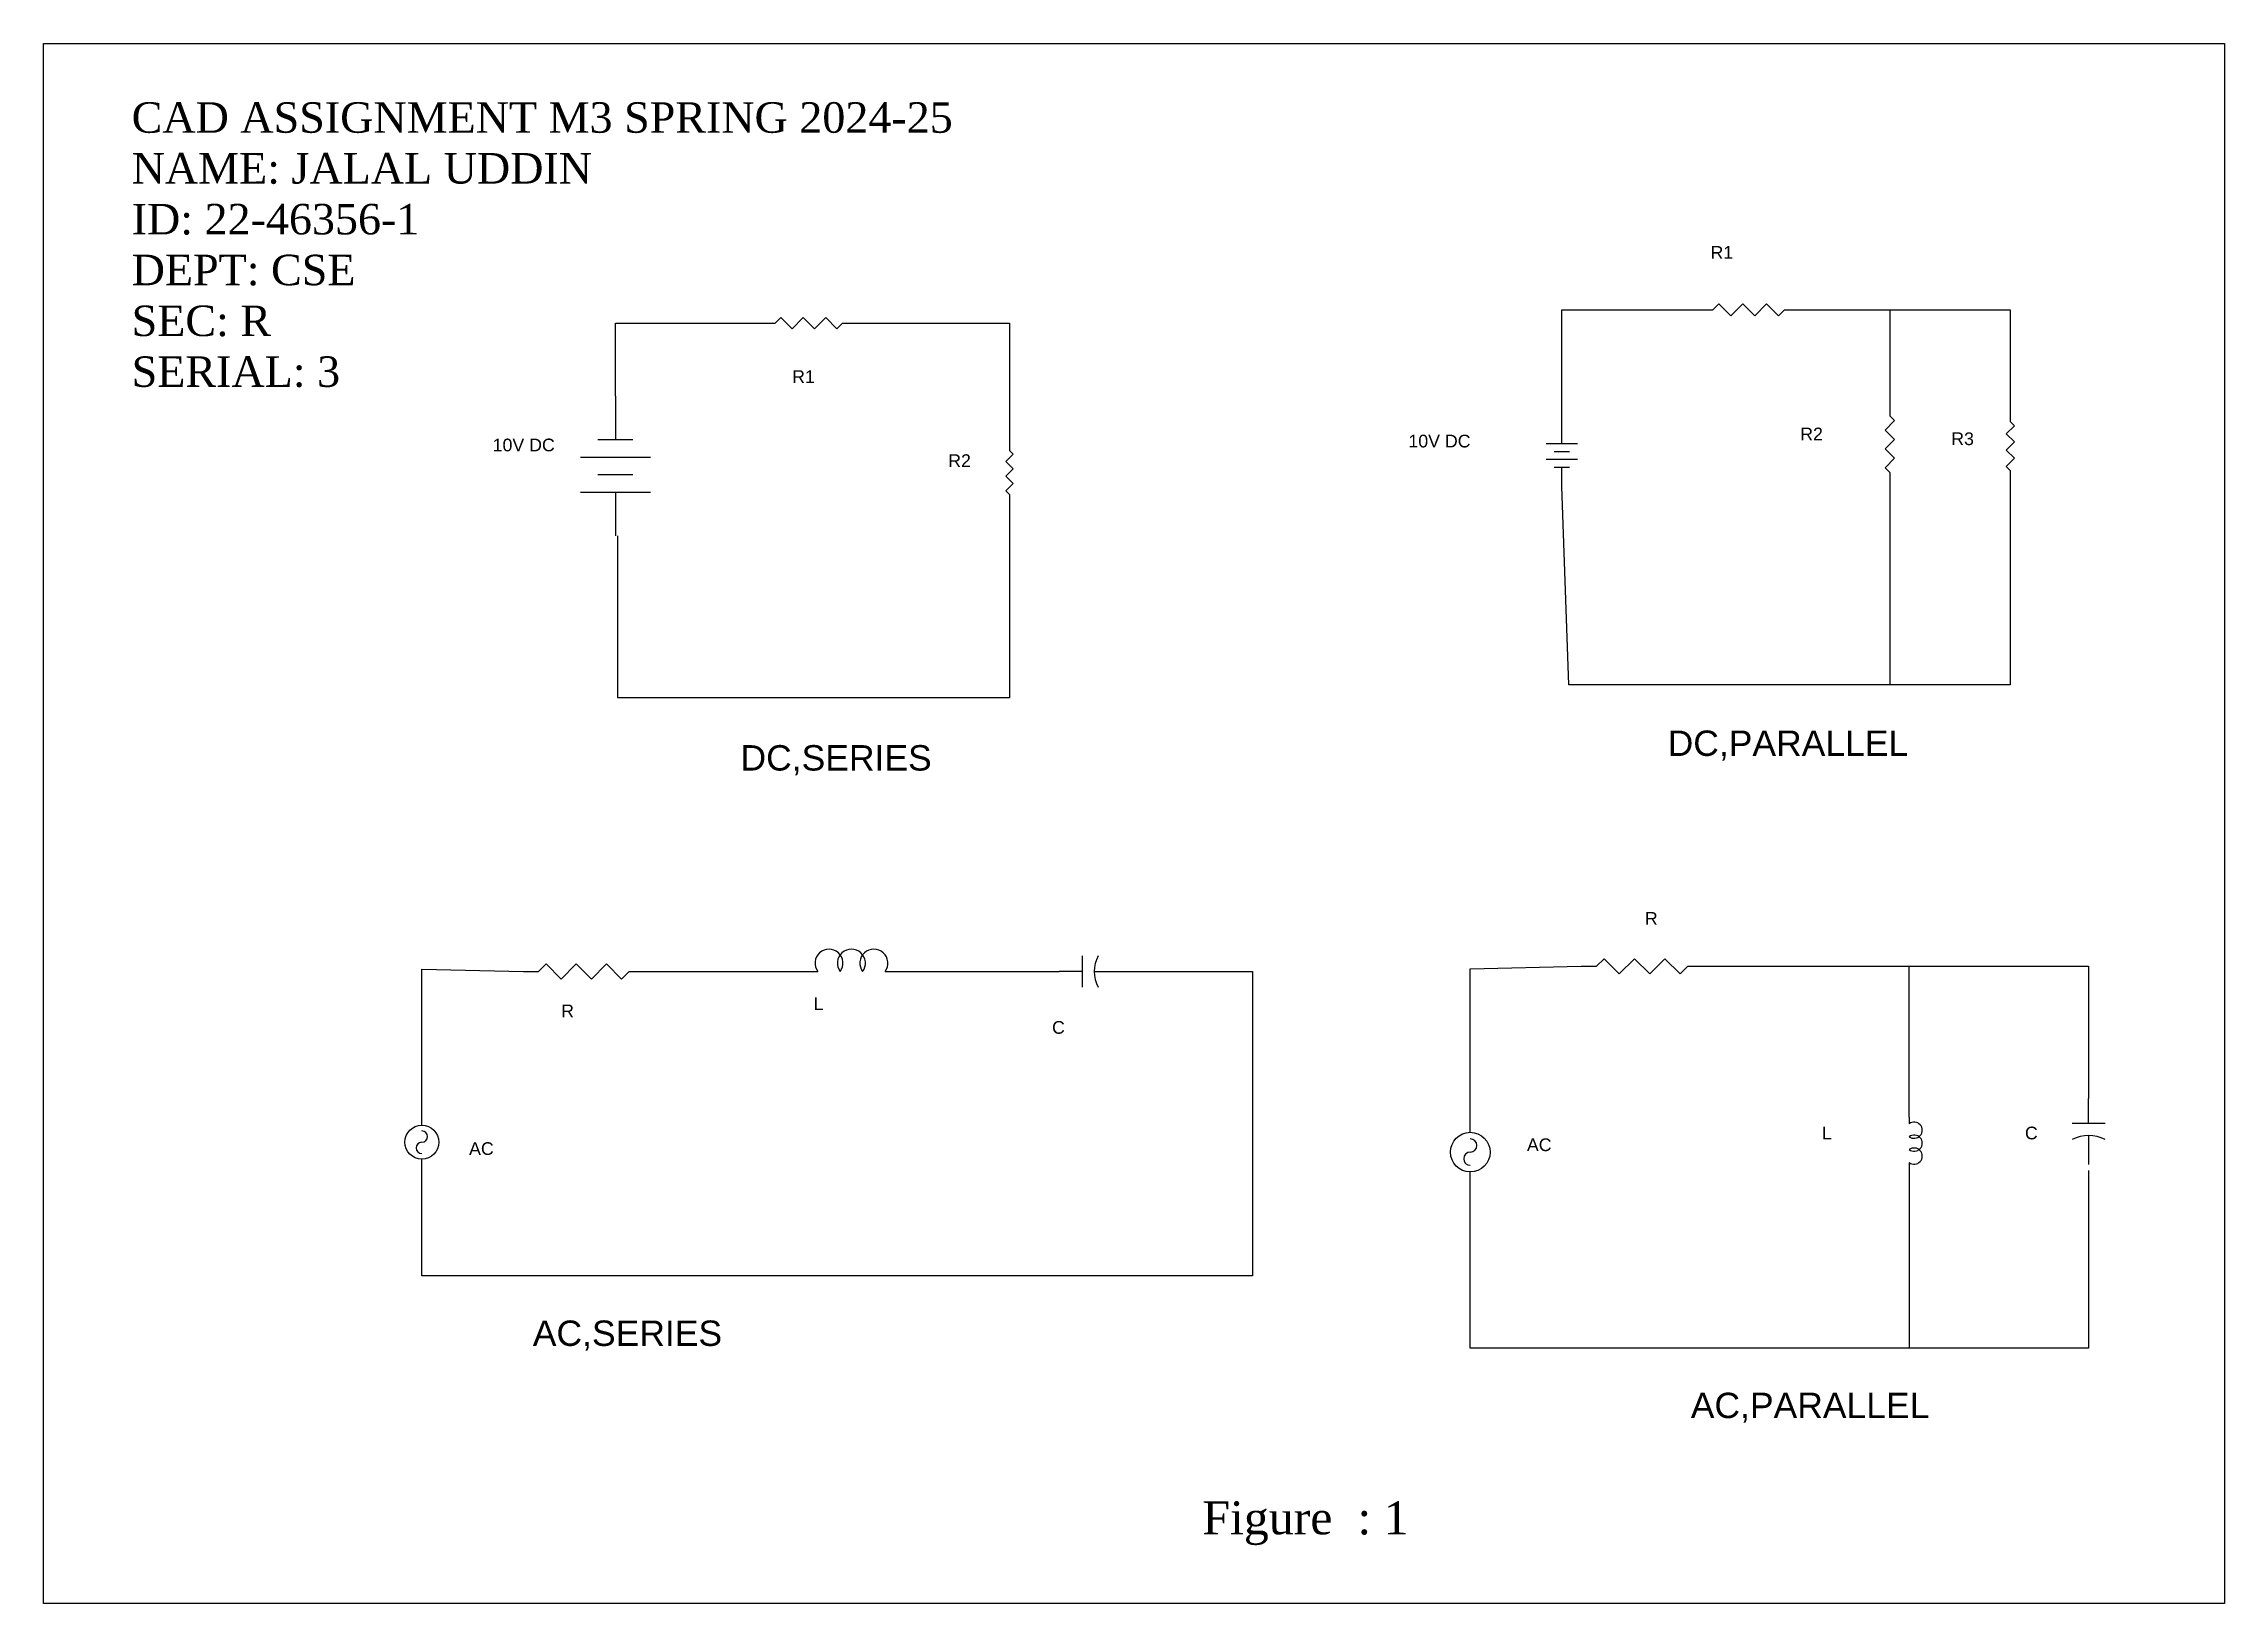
# Model space of a CAD drawing. Header units: inches. Extents: x 10.7 to 96.5, y 23.6 to 85.
import ezdxf

# ---------------------------------------------------------------- set-up
doc = ezdxf.new("R2010")
doc.units = ezdxf.units.IN
doc.header["$MEASUREMENT"] = 0
doc.styles.get("Standard").update_dxf_attribs({"font": 'Arial.ttf'})

# ---------------------------------------------------------------- blocks, each defined once
blk = doc.blocks.new('Battery')
at = {"color": 7}
for p, q in [((0.175, -0.1), (0.175, 0.1)), ((0.275, -0.1), (0.275, 0.1)), ((0, 0), (0.125, 0)), ((0.125, 0.05), (0.125, -0.05)), ((0.225, 0.05), (0.225, -0.05)), ((0.275, 0), (0.4, 0))]:
    blk.add_line(p, q, dxfattribs=at)
blk = doc.blocks.new('Resistor')
at = {"color": 7}
blk.add_lwpolyline([(0, 0), (0.05, 0), (0.075, 0.025), (0.125, -0.025), (0.175, 0.025), (0.225, -0.025), (0.275, 0.025), (0.325, -0.025), (0.35, 0), (0.4, 0)], dxfattribs=at)
blk = doc.blocks.new('Inductor')
at = {"color": 7}
for p, q in [((0, 0), (0.05, 0)), ((0.35, 0), (0.4, 0))]:
    blk.add_line(p, q, dxfattribs=at)
for centre in [(0.1, 0.0375), (0.2, 0.0375), (0.3, 0.0375)]:
    blk.add_arc(centre, 0.0625, 323.1301, 216.8699, dxfattribs=at)
blk = doc.blocks.new('Capacitor')
at = {"color": 7}
for p, q in [((0.15, 0), (0, 0)), ((0.15, -0.1), (0.15, 0.1)), ((0.225, 0), (0.4, 0))]:
    blk.add_line(p, q, dxfattribs=at)
blk.add_arc((0.4375, 0), 0.2125, 151.9275, 208.0725, dxfattribs=at)
blk = doc.blocks.new('Generator - AC')
at = {"color": 7}
for p, q in [((0, 0), (0.05, 0)), ((0.35, 0), (0.4, 0))]:
    blk.add_line(p, q, dxfattribs=at)
blk.add_circle((0.2, 0), 0.15, dxfattribs=at)
for centre, start, end in [((0.15, 0), 0, 180), ((0.25, 0), 180, 0)]:
    blk.add_arc(centre, 0.05, start, end, dxfattribs=at)

msp = doc.modelspace()

# ---------------------------------------------------------------- linework, layer by layer
for p, q in [((33.178, 71.149), (33.178, 74.026)), ((33.178, 74.026), (39.031, 74.026)), ((42.562, 74.026), (48.695, 74.026)), ((48.695, 74.026), (48.695, 69.293)), ((70.437, 70.04), (70.437, 74.551)), ((70.437, 74.551), (75.919, 74.551)), ((79.673, 74.551), (88.092, 74.551)), ((83.353, 74.551), (83.353, 70.745)), ((88.092, 74.551), (88.092, 70.467)), ((88.092, 67.905), (88.092, 59.793)), ((48.695, 66.991), (48.695, 59.269)), ((70.716, 59.793), (70.437, 67.59)), ((83.353, 67.775), (83.353, 59.793)), ((33.271, 59.269), (33.271, 65.648)), ((48.695, 59.269), (33.271, 59.269)), ((88.092, 59.793), (70.716, 59.793)), ((25.558, 42.674), (25.558, 48.595)), ((25.558, 48.595), (29.554, 48.502)), ((34.311, 48.502), (40.704, 48.502)), ((44.235, 48.502), (50.646, 48.502)), ((53.099, 48.502), (58.265, 48.502)), ((58.265, 48.502), (58.265, 36.53)), ((66.833, 48.615), (71.2, 48.708)), ((66.833, 42.434), (66.833, 48.615)), ((75.995, 48.708), (91.177, 48.708)), ((84.116, 42.768), (84.116, 48.708)), ((91.177, 48.708), (91.177, 43.511)), ((25.558, 36.53), (25.558, 40.892)), ((66.833, 33.672), (66.833, 40.355)), ((84.116, 40.726), (84.116, 33.672)), ((91.177, 40.668), (91.177, 33.672)), ((58.265, 36.53), (25.558, 36.53)), ((91.177, 33.672), (66.833, 33.672))]:
    msp.add_line(p, q)
msp.add_lwpolyline([(10.667, 85.026), (96.521, 85.026), (96.521, 23.632), (10.667, 23.632)], close=True)

# ---------------------------------------------------------------- block references
for name, p, xscale, yscale, zscale in [('Resistor', (75.919, 74.551), 9.384624400483574, 9.384624400483574, 9.384624400483574), ('Resistor', (39.031, 74.026), 8.827121992312158, 8.827121992312158, 8.827121992312158), ('Inductor', (40.704, 48.502), 8.827121992312158, 8.827121992312158, 8.827121992312158), ('Capacitor', (50.646, 48.502), 6.132526754684477, 6.132526754684477, 6.132526754684477), ('Resistor', (71.2, 48.708), 11.98630230528323, 11.98630230528323, 11.98630230528323), ('Resistor', (29.554, 48.502), 11.89338550205414, 11.89338550205414, 11.89338550205414)]:
    msp.add_blockref(name, p, dxfattribs=dict(xscale=xscale, yscale=yscale, zscale=zscale))
for name, p, xscale, yscale, zscale, rotation in [('Battery', (33.178, 71.149), 13.75204006862833, 13.75204006862833, 13.75204006862833, 270), ('Resistor', (83.353, 70.745), 7.425081973528805, 7.425081973528805, 7.425081973528805, 270), ('Resistor', (88.092, 70.467), 6.404133189575475, 6.404133189575475, 6.404133189575475, 270), ('Battery', (70.437, 67.59), 6.125692703720034, 6.125692703720034, 6.125692703720034, 90), ('Resistor', (48.695, 69.293), 5.754438498701603, 5.754438498701603, 5.754438498701603, 270), ('Capacitor', (91.177, 43.511), 6.496946684860603, 6.496946684860603, 6.496946684860603, 270), ('Generator - AC', (25.558, 40.892), 4.45504911695393, 4.45504911695393, 4.45504911695393, 90), ('Generator - AC', (66.833, 40.355), 5.197557415051847, 5.197557415051847, 5.197557415051847, 90), ('Inductor', (84.116, 42.768), 5.104743807827774, 5.104743807827774, 5.104743807827774, 270)]:
    msp.add_blockref(name, p, dxfattribs=dict(xscale=xscale, yscale=yscale, zscale=zscale, rotation=rotation))

# ---------------------------------------------------------------- texts
at = {"attachment_point": 1}
for s, insert, char_height in [('{\\fTimes New Roman|b0|i0|c0|p0;\\C1;CAD ASSIGNMENT M3 SPRING 2024-25\\PNAME: \\C250;JALAL UDDIN\\P\\C1;ID: \\C250;22-46356-1\\P\\C1;DEPT: \\C250;CSE\\P\\C1;SEC:\\C250; R\\C1;\\PSERIAL: \\C250;3}', (14.133, 82.718), 1.2), ('{\\fTimes New Roman|b0|i0|c0|p0;\\C5;Figure  : 1}', (56.281, 27.65), 1.3)]:
    msp.add_mtext(s, dxfattribs=dict(at, insert=insert, char_height=char_height))
for s, insert, char_height, width in [('R1', (76.291, 77.057), 0.5, 5.38919), ('R1', (40.135, 72.17), 0.5, 2.70621), ('10V DC', (64.398, 69.632), 0.5, 4.46002), ('R2', (79.822, 69.91), 0.5, 2.04418), ('R3', (85.769, 69.724), 0.5, 1.38035), ('10V DC', (28.346, 69.478), 0.5, 8.54837), ('R2', (46.279, 68.861), 0.5, 3.66574), ('DC,PARALLEL', (74.603, 57.989), 1, 18.02591), ('DC,SERIES', (38.102, 57.413), 1, 18.4905), ('R', (73.709, 50.843), 0.5, 5.66794), ('L', (40.983, 47.482), 0.5, 5.01752), ('R', (31.041, 47.203), 0.5, 4.46002), ('C', (50.367, 46.553), 0.5, 3.99543), ('L', (80.678, 42.397), 0.5, 2.13709), ('C', (88.669, 42.397), 0.5, 1.115), ('AC', (27.417, 41.783), 0.5, 7.24753), ('AC', (69.063, 41.933), 0.5, 2.50876), ('AC,SERIES', (29.926, 34.766), 1, 24.99469), ('AC,PARALLEL', (75.514, 31.925), 1, 22.20718)]:
    msp.add_mtext(s, dxfattribs=dict(at, insert=insert, char_height=char_height, width=width))

doc.saveas('drawing.dxf')
